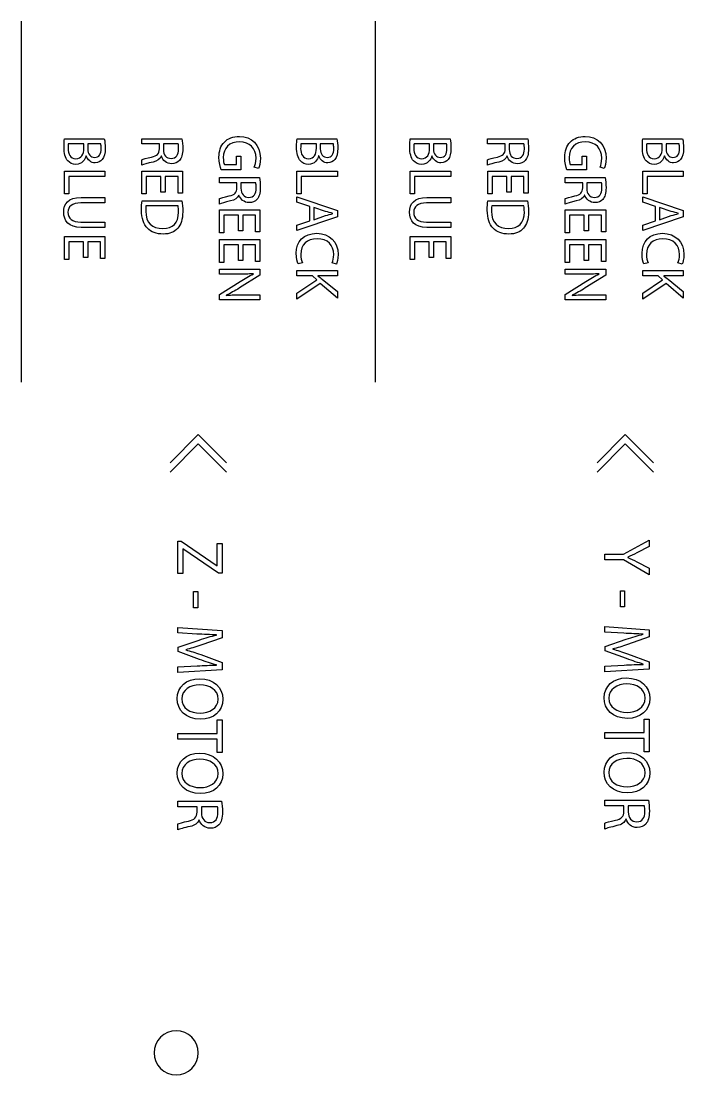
# Model space of a CAD drawing. Header units: millimetres. Extents: x -1100 to -75, y -506 to -118.
# Drawn here: x -940.9 to -898.2, y -407.1 to -339.1 of the extents above; entities that cross this region are included whole.
import ezdxf

# ---------------------------------------------------------------- set-up
doc = ezdxf.new("R2010")
doc.units = ezdxf.units.MM
doc.layers.add('CUTS', color=1, linetype='Continuous', true_color=0xff0000)
doc.layers.add('TEXT', color=5, linetype='Continuous', true_color=0x0000ff)

msp = doc.modelspace()

# ---------------------------------------------------------------- linework, layer by layer
at = {"layer": 'CUTS', "color": 1, "lineweight": 25, "true_color": 0xff0000}
for points in [[(-930.919, -404.204), (-931.706, -404.204), (-932.344, -404.842), (-932.344, -405.63)], [(-929.495, -405.63), (-929.495, -404.842), (-930.133, -404.204), (-930.919, -404.204)], [(-932.344, -405.63), (-932.344, -406.417), (-931.706, -407.054), (-930.919, -407.054)], [(-930.919, -407.054), (-930.133, -407.054), (-929.495, -406.417), (-929.495, -405.63)]]:
    msp.add_open_spline(points, degree=3, dxfattribs=at)
at = {"layer": 'TEXT', "color": 5, "lineweight": 25, "true_color": 0x0000ff}
for points in [[(-940.925, -339.106), (-940.925, -362.39)], [(-918.098, -339.106), (-918.098, -362.39)], [(-938.125, -346.693), (-935.556, -346.693), (-935.556, -346.693)], [(-936.879, -347.31), (-936.879, -347.031), (-937.877, -347.031), (-937.877, -347.031)], [(-936.627, -347.031), (-936.627, -347.337)], [(-935.781, -347.031), (-936.627, -347.031), (-936.627, -347.031)], [(-932, -347.349), (-932, -347.031), (-933.133, -347.031), (-933.133, -346.693), (-930.552, -346.693), (-930.552, -346.693)], [(-931.744, -347.031), (-931.744, -347.376)], [(-930.789, -347.031), (-931.744, -347.031), (-931.744, -347.031)], [(-923.125, -346.693), (-920.556, -346.693), (-920.556, -346.693)], [(-921.879, -347.31), (-921.879, -347.031), (-922.877, -347.031), (-922.877, -347.031)], [(-921.627, -347.031), (-921.627, -347.337)], [(-920.781, -347.031), (-921.627, -347.031), (-921.627, -347.031)], [(-915.825, -346.693), (-913.255, -346.693), (-913.255, -346.693)], [(-914.579, -347.31), (-914.579, -347.031), (-915.576, -347.031), (-915.576, -347.031)], [(-914.327, -347.031), (-914.327, -347.337)], [(-913.481, -347.031), (-914.327, -347.031), (-914.327, -347.031)], [(-909.699, -347.349), (-909.699, -347.031), (-910.833, -347.031), (-910.833, -346.693), (-908.252, -346.693), (-908.252, -346.693)], [(-909.443, -347.031), (-909.443, -347.376)], [(-908.489, -347.031), (-909.443, -347.031), (-909.443, -347.031)], [(-900.825, -346.693), (-898.256, -346.693), (-898.256, -346.693)], [(-899.579, -347.31), (-899.579, -347.031), (-900.576, -347.031), (-900.576, -347.031)], [(-899.327, -347.031), (-899.327, -347.337)], [(-898.48, -347.031), (-899.327, -347.031), (-899.327, -347.031)], [(-936.724, -347.803), (-936.736, -347.803)], [(-931.875, -347.815), (-931.887, -347.815)], [(-927.811, -348.354), (-927.031, -348.354), (-927.031, -347.827), (-926.759, -347.827), (-926.759, -348.688), (-928.016, -348.688), (-928.016, -348.688)], [(-921.724, -347.803), (-921.736, -347.803)], [(-914.424, -347.803), (-914.435, -347.803)], [(-909.575, -347.815), (-909.587, -347.815)], [(-905.511, -348.354), (-904.731, -348.354), (-904.731, -347.827), (-904.459, -347.827), (-904.459, -348.688), (-905.716, -348.688), (-905.716, -348.688)], [(-899.424, -347.803), (-899.435, -347.803)], [(-933.133, -348.397), (-933.133, -348.048)], [(-925.61, -348.61), (-925.886, -348.525)], [(-910.833, -348.397), (-910.833, -348.048)], [(-903.31, -348.61), (-903.585, -348.525)], [(-935.517, -348.792), (-935.517, -349.134), (-937.85, -349.134), (-937.85, -350.252), (-938.133, -350.252), (-938.133, -348.792), (-935.517, -348.792), (-935.517, -348.792)], [(-931.907, -350.132), (-931.907, -349.118), (-932.85, -349.118), (-932.85, -350.252), (-933.133, -350.252), (-933.133, -348.777), (-930.517, -348.777), (-930.517, -350.194), (-930.801, -350.194), (-930.801, -349.118), (-931.627, -349.118), (-931.627, -350.132), (-931.907, -350.132), (-931.907, -350.132)], [(-926.999, -349.856), (-926.999, -349.538), (-928.133, -349.538), (-928.133, -349.2), (-925.552, -349.2), (-925.552, -349.2)], [(-920.517, -348.792), (-920.517, -349.134), (-922.85, -349.134), (-922.85, -350.252), (-923.133, -350.252), (-923.133, -348.792), (-920.517, -348.792), (-920.517, -348.792)], [(-913.217, -348.792), (-913.217, -349.134), (-915.549, -349.134), (-915.549, -350.252), (-915.833, -350.252), (-915.833, -348.792), (-913.217, -348.792), (-913.217, -348.792)], [(-909.606, -350.132), (-909.606, -349.118), (-910.549, -349.118), (-910.549, -350.252), (-910.832, -350.252), (-910.832, -348.777), (-908.216, -348.777), (-908.216, -350.194), (-908.5, -350.194), (-908.5, -349.118), (-909.327, -349.118), (-909.327, -350.132), (-909.606, -350.132), (-909.606, -350.132)], [(-904.699, -349.856), (-904.699, -349.538), (-905.832, -349.538), (-905.832, -349.2), (-903.251, -349.2), (-903.251, -349.2)], [(-898.217, -348.792), (-898.217, -349.134), (-900.549, -349.134), (-900.549, -350.252), (-900.833, -350.252), (-900.833, -348.792), (-898.217, -348.792), (-898.217, -348.792)], [(-926.744, -349.538), (-926.744, -349.883)], [(-925.789, -349.538), (-926.744, -349.538), (-926.744, -349.538)], [(-904.443, -349.538), (-904.443, -349.883)], [(-903.488, -349.538), (-904.443, -349.538), (-904.443, -349.538)], [(-937.058, -350.484), (-935.517, -350.484), (-935.517, -350.826), (-935.517, -350.826)], [(-928.133, -350.904), (-928.133, -350.555)], [(-926.876, -350.322), (-926.887, -350.322)], [(-922.31, -351.051), (-923.133, -350.779), (-923.133, -350.43), (-920.517, -351.323), (-920.517, -351.726), (-923.133, -352.619), (-923.133, -352.258), (-922.31, -351.978), (-922.31, -351.051), (-922.31, -351.051)], [(-914.757, -350.484), (-913.217, -350.484), (-913.217, -350.826), (-913.217, -350.826)], [(-905.832, -350.904), (-905.832, -350.555)], [(-904.575, -350.322), (-904.587, -350.322)], [(-900.01, -351.051), (-900.833, -350.779), (-900.833, -350.43), (-898.217, -351.323), (-898.217, -351.726), (-900.833, -352.619), (-900.833, -352.258), (-900.01, -351.978), (-900.01, -351.051), (-900.01, -351.051)], [(-935.517, -350.826), (-937.069, -350.826)], [(-933.125, -350.69), (-930.556, -350.69), (-930.556, -350.69)], [(-930.801, -351.028), (-932.869, -351.028), (-932.869, -351.028)], [(-926.906, -352.638), (-926.906, -351.625), (-927.85, -351.625), (-927.85, -352.758), (-928.132, -352.758), (-928.132, -351.284), (-925.517, -351.284), (-925.517, -352.701), (-925.8, -352.701), (-925.8, -351.625), (-926.627, -351.625), (-926.627, -352.638), (-926.906, -352.638), (-926.906, -352.638)], [(-921.29, -351.377), (-922.046, -351.121), (-922.046, -351.912), (-922.046, -351.912)], [(-913.217, -350.826), (-914.769, -350.826)], [(-910.824, -350.69), (-908.256, -350.69), (-908.256, -350.69)], [(-908.5, -351.028), (-910.569, -351.028), (-910.569, -351.028)], [(-904.606, -352.638), (-904.606, -351.625), (-905.549, -351.625), (-905.549, -352.758), (-905.832, -352.758), (-905.832, -351.284), (-903.216, -351.284), (-903.216, -352.701), (-903.5, -352.701), (-903.5, -351.625), (-904.327, -351.625), (-904.327, -352.638), (-904.606, -352.638), (-904.606, -352.638)], [(-898.989, -351.377), (-899.746, -351.121), (-899.746, -351.912), (-899.746, -351.912)], [(-922.046, -351.912), (-921.294, -351.652)], [(-920.816, -351.517), (-920.816, -351.509)], [(-899.746, -351.912), (-898.993, -351.652)], [(-898.515, -351.517), (-898.515, -351.509)], [(-937.069, -352.072), (-935.517, -352.072), (-935.517, -352.413), (-937.046, -352.413)], [(-914.769, -352.072), (-913.217, -352.072), (-913.217, -352.413), (-914.746, -352.413)], [(-936.906, -354.35), (-936.906, -353.337), (-937.85, -353.337), (-937.85, -354.47), (-938.133, -354.47), (-938.133, -352.995), (-935.517, -352.995), (-935.517, -354.412), (-935.8, -354.412), (-935.8, -353.337), (-936.627, -353.337), (-936.627, -354.35), (-936.906, -354.35), (-936.906, -354.35)], [(-926.906, -354.548), (-926.906, -353.534), (-927.85, -353.534), (-927.85, -354.668), (-928.132, -354.668), (-928.132, -353.193), (-925.517, -353.193), (-925.517, -354.609), (-925.8, -354.609), (-925.8, -353.534), (-926.627, -353.534), (-926.627, -354.548), (-926.906, -354.548), (-926.906, -354.548)], [(-914.606, -354.35), (-914.606, -353.337), (-915.549, -353.337), (-915.549, -354.47), (-915.833, -354.47), (-915.833, -352.995), (-913.217, -352.995), (-913.217, -354.412), (-913.5, -354.412), (-913.5, -353.337), (-914.327, -353.337), (-914.327, -354.35), (-914.606, -354.35), (-914.606, -354.35)], [(-904.606, -354.548), (-904.606, -353.534), (-905.549, -353.534), (-905.549, -354.668), (-905.832, -354.668), (-905.832, -353.193), (-903.216, -353.193), (-903.216, -354.609), (-903.5, -354.609), (-903.5, -353.534), (-904.327, -353.534), (-904.327, -354.548), (-904.606, -354.548), (-904.606, -354.548)], [(-928.133, -355.106), (-925.517, -355.106), (-925.517, -355.479), (-926.841, -356.313)], [(-927.015, -355.424), (-928.132, -355.424), (-928.132, -355.106), (-928.133, -355.106)], [(-921.499, -355.75), (-920.517, -356.55), (-920.517, -356.969), (-921.627, -356.022), (-923.133, -357.043), (-923.133, -356.643), (-921.848, -355.786), (-922.136, -355.533), (-923.133, -355.533), (-923.133, -355.195), (-920.517, -355.195), (-920.517, -355.195)], [(-922.78, -354.703), (-923.051, -354.769), (-923.051, -354.769)], [(-920.517, -355.195), (-920.517, -355.533), (-921.779, -355.533), (-921.779, -355.545)], [(-920.591, -354.777), (-920.867, -354.691)], [(-905.832, -355.106), (-903.216, -355.106), (-903.216, -355.479), (-904.54, -356.313)], [(-904.715, -355.424), (-905.832, -355.424), (-905.832, -355.106), (-905.832, -355.106)], [(-899.199, -355.75), (-898.217, -356.55), (-898.217, -356.969), (-899.327, -356.022), (-900.833, -357.043), (-900.833, -356.643), (-899.548, -355.786), (-899.835, -355.533), (-900.833, -355.533), (-900.833, -355.195), (-898.217, -355.195), (-898.217, -355.195)], [(-900.479, -354.703), (-900.751, -354.769), (-900.751, -354.769)], [(-898.217, -355.195), (-898.217, -355.533), (-899.478, -355.533), (-899.478, -355.545)], [(-898.291, -354.777), (-898.566, -354.691)], [(-926.612, -356.752), (-925.517, -356.752), (-925.517, -357.07), (-928.133, -357.07), (-928.133, -356.728), (-926.805, -355.898)], [(-925.932, -355.413), (-925.936, -355.401)], [(-904.311, -356.752), (-903.216, -356.752), (-903.216, -357.07), (-905.832, -357.07), (-905.832, -356.728), (-904.505, -355.898)], [(-903.632, -355.413), (-903.636, -355.401)], [(-927.69, -356.779), (-927.687, -356.79)], [(-905.39, -356.779), (-905.386, -356.79)], [(-931.311, -367.583), (-929.495, -365.766), (-927.678, -367.583)], [(-903.777, -367.583), (-901.96, -365.766), (-900.144, -367.583)], [(-931.311, -368.183), (-929.495, -366.367), (-927.678, -368.183)], [(-903.777, -368.183), (-901.96, -366.367), (-900.144, -368.183)], [(-930.596, -372.646), (-928.281, -374.224), (-928.269, -374.224), (-928.269, -372.781), (-927.96, -372.781), (-927.96, -374.706), (-928.184, -374.706), (-930.49, -373.132), (-930.502, -373.132), (-930.502, -374.728), (-930.811, -374.728), (-930.811, -372.646), (-930.596, -372.646), (-930.596, -372.646)], [(-903.277, -373.475), (-902.067, -373.475), (-900.425, -372.57), (-900.425, -372.993), (-901.212, -373.395)], [(-901.212, -373.974), (-900.425, -374.385), (-900.425, -374.8), (-902.062, -373.847), (-903.276, -373.847), (-903.276, -373.475), (-903.277, -373.475)], [(-901.8, -373.678), (-901.8, -373.687)], [(-929.534, -375.884), (-929.534, -376.929), (-929.805, -376.929), (-929.805, -375.884), (-929.534, -375.884), (-929.534, -375.884)], [(-901.999, -375.834), (-901.999, -376.879), (-902.27, -376.879), (-902.27, -375.834), (-901.999, -375.834), (-901.999, -375.834)], [(-929.588, -378.627), (-930.811, -378.551), (-930.811, -378.2), (-927.959, -378.399), (-927.959, -378.868), (-929.339, -379.355)], [(-902.054, -378.576), (-903.277, -378.5), (-903.277, -378.149), (-900.425, -378.348), (-900.425, -378.818), (-901.805, -379.304)], [(-929.411, -380.264), (-930.795, -379.761), (-930.795, -379.482), (-929.436, -379.016)], [(-928.328, -378.69), (-928.328, -378.682)], [(-901.877, -380.214), (-903.26, -379.71), (-903.26, -379.431), (-901.902, -378.966)], [(-900.793, -378.64), (-900.793, -378.631)], [(-930.299, -379.643), (-930.299, -379.651)], [(-902.765, -379.592), (-902.765, -379.6)], [(-929.339, -379.955), (-927.959, -380.463), (-927.959, -380.933), (-930.811, -381.111), (-930.811, -380.747), (-929.559, -380.679), (-929.559, -380.679)], [(-901.805, -379.905), (-900.425, -380.413), (-900.425, -380.882), (-903.277, -381.06), (-903.277, -380.696), (-902.025, -380.629), (-902.025, -380.629)], [(-928.328, -380.632), (-928.328, -380.624)], [(-900.793, -380.582), (-900.793, -380.573)], [(-928.273, -385.032), (-928.273, -384.165), (-927.96, -384.165), (-927.96, -386.276), (-928.273, -386.276), (-928.273, -385.404), (-930.811, -385.404), (-930.811, -385.032), (-928.273, -385.032), (-928.273, -385.032)], [(-900.738, -384.981), (-900.738, -384.114), (-900.425, -384.114), (-900.425, -386.225), (-900.738, -386.225), (-900.738, -385.353), (-903.277, -385.353), (-903.277, -384.981), (-900.738, -384.981), (-900.738, -384.981)], [(-929.576, -390.112), (-929.576, -389.765), (-930.811, -389.765), (-930.811, -389.397), (-927.998, -389.397), (-927.998, -389.397)], [(-929.297, -389.765), (-929.297, -390.142)], [(-928.256, -389.765), (-929.297, -389.765), (-929.297, -389.765)], [(-902.041, -390.061), (-902.041, -389.714), (-903.276, -389.714), (-903.276, -389.346), (-900.463, -389.346), (-900.463, -389.346)], [(-901.762, -389.714), (-901.762, -390.091)], [(-900.721, -389.714), (-901.762, -389.714), (-901.762, -389.714)], [(-929.441, -390.62), (-929.454, -390.62)], [(-901.906, -390.569), (-901.919, -390.569)], [(-930.811, -391.254), (-930.811, -390.874)], [(-903.276, -391.203), (-903.276, -390.823)]]:
    msp.add_lwpolyline(points, dxfattribs=at)
for points in [[(-938.156, -347.217), (-938.156, -346.984), (-938.141, -346.806), (-938.125, -346.693)], [(-937.877, -347.031), (-937.889, -347.101), (-937.892, -347.194), (-937.892, -347.314)], [(-935.758, -347.33), (-935.758, -347.174), (-935.769, -347.085), (-935.781, -347.031)], [(-935.556, -346.693), (-935.521, -346.841), (-935.498, -347.077), (-935.498, -347.31)], [(-930.762, -347.364), (-930.762, -347.201), (-930.773, -347.089), (-930.789, -347.031)], [(-930.552, -346.693), (-930.521, -346.864), (-930.497, -347.113), (-930.497, -347.341)], [(-928.16, -347.881), (-928.16, -347.485), (-928.059, -347.159), (-927.815, -346.903)], [(-926.825, -346.895), (-927.489, -346.895), (-927.881, -347.291), (-927.881, -347.904)], [(-927.815, -346.903), (-927.597, -346.678), (-927.248, -346.538), (-926.841, -346.538)], [(-926.841, -346.538), (-926.06, -346.538), (-925.49, -347.077), (-925.49, -347.955)], [(-925.773, -347.947), (-925.773, -347.31), (-926.169, -346.895), (-926.825, -346.895)], [(-923.157, -347.217), (-923.157, -346.984), (-923.141, -346.806), (-923.125, -346.693)], [(-922.877, -347.031), (-922.888, -347.101), (-922.893, -347.194), (-922.893, -347.314)], [(-920.758, -347.33), (-920.758, -347.174), (-920.769, -347.085), (-920.781, -347.031)], [(-920.556, -346.693), (-920.521, -346.841), (-920.498, -347.077), (-920.498, -347.31)], [(-915.856, -347.217), (-915.856, -346.984), (-915.841, -346.806), (-915.825, -346.693)], [(-915.576, -347.031), (-915.588, -347.101), (-915.592, -347.194), (-915.592, -347.314)], [(-913.457, -347.33), (-913.457, -347.174), (-913.469, -347.085), (-913.481, -347.031)], [(-913.255, -346.693), (-913.221, -346.841), (-913.197, -347.077), (-913.197, -347.31)], [(-908.462, -347.364), (-908.462, -347.201), (-908.473, -347.089), (-908.489, -347.031)], [(-908.252, -346.693), (-908.221, -346.864), (-908.198, -347.113), (-908.198, -347.341)], [(-905.86, -347.881), (-905.86, -347.485), (-905.759, -347.159), (-905.514, -346.903)], [(-904.525, -346.895), (-905.189, -346.895), (-905.581, -347.291), (-905.581, -347.904)], [(-905.514, -346.903), (-905.297, -346.678), (-904.948, -346.538), (-904.54, -346.538)], [(-904.54, -346.538), (-903.76, -346.538), (-903.19, -347.077), (-903.19, -347.955)], [(-903.473, -347.947), (-903.473, -347.31), (-903.869, -346.895), (-904.525, -346.895)], [(-900.856, -347.217), (-900.856, -346.984), (-900.841, -346.806), (-900.825, -346.693)], [(-900.576, -347.031), (-900.588, -347.101), (-900.592, -347.194), (-900.592, -347.314)], [(-898.457, -347.33), (-898.457, -347.174), (-898.469, -347.085), (-898.48, -347.031)], [(-898.256, -346.693), (-898.22, -346.841), (-898.198, -347.077), (-898.198, -347.31)], [(-937.912, -348.118), (-938.079, -347.939), (-938.156, -347.644), (-938.156, -347.217)], [(-937.892, -347.314), (-937.892, -347.664), (-937.764, -347.986), (-937.384, -347.986)], [(-936.736, -347.803), (-936.794, -348.052), (-937, -348.343), (-937.388, -348.343)], [(-937.384, -347.986), (-937.031, -347.986), (-936.879, -347.679), (-936.879, -347.31)], [(-936.15, -348.245), (-936.406, -348.245), (-936.627, -348.075), (-936.724, -347.803)], [(-936.627, -347.337), (-936.627, -347.69), (-936.437, -347.9), (-936.185, -347.9)], [(-936.185, -347.9), (-935.882, -347.9), (-935.758, -347.671), (-935.758, -347.33)], [(-935.498, -347.31), (-935.498, -347.648), (-935.556, -347.865), (-935.688, -348.024)], [(-933.133, -348.048), (-933.055, -348.005), (-932.834, -347.947), (-932.508, -347.877)], [(-932.508, -347.877), (-932.147, -347.799), (-932.011, -347.656), (-932, -347.349)], [(-931.887, -347.815), (-931.957, -348.013), (-932.143, -348.133), (-932.415, -348.195)], [(-931.212, -348.304), (-931.553, -348.304), (-931.782, -348.087), (-931.875, -347.815)], [(-931.744, -347.376), (-931.744, -347.737), (-931.545, -347.966), (-931.247, -347.966)], [(-931.247, -347.966), (-930.909, -347.966), (-930.762, -347.722), (-930.762, -347.364)], [(-930.497, -347.341), (-930.497, -347.702), (-930.567, -347.939), (-930.711, -348.098)], [(-928.016, -348.688), (-928.075, -348.537), (-928.16, -348.234), (-928.16, -347.881)], [(-922.912, -348.118), (-923.079, -347.939), (-923.157, -347.644), (-923.157, -347.217)], [(-922.893, -347.314), (-922.893, -347.664), (-922.765, -347.986), (-922.384, -347.986)], [(-921.736, -347.803), (-921.794, -348.052), (-922, -348.343), (-922.388, -348.343)], [(-922.384, -347.986), (-922.031, -347.986), (-921.879, -347.679), (-921.879, -347.31)], [(-921.15, -348.245), (-921.406, -348.245), (-921.627, -348.075), (-921.724, -347.803)], [(-921.627, -347.337), (-921.627, -347.69), (-921.437, -347.9), (-921.185, -347.9)], [(-921.185, -347.9), (-920.882, -347.9), (-920.758, -347.671), (-920.758, -347.33)], [(-920.498, -347.31), (-920.498, -347.648), (-920.556, -347.865), (-920.688, -348.024)], [(-915.611, -348.118), (-915.778, -347.939), (-915.856, -347.644), (-915.856, -347.217)], [(-915.592, -347.314), (-915.592, -347.664), (-915.464, -347.986), (-915.084, -347.986)], [(-914.435, -347.803), (-914.493, -348.052), (-914.699, -348.343), (-915.087, -348.343)], [(-915.084, -347.986), (-914.73, -347.986), (-914.579, -347.679), (-914.579, -347.31)], [(-913.849, -348.245), (-914.106, -348.245), (-914.327, -348.075), (-914.424, -347.803)], [(-914.327, -347.337), (-914.327, -347.69), (-914.137, -347.9), (-913.884, -347.9)], [(-913.884, -347.9), (-913.582, -347.9), (-913.457, -347.671), (-913.457, -347.33)], [(-913.197, -347.31), (-913.197, -347.648), (-913.255, -347.865), (-913.388, -348.024)], [(-910.833, -348.048), (-910.755, -348.005), (-910.534, -347.947), (-910.208, -347.877)], [(-910.208, -347.877), (-909.847, -347.799), (-909.711, -347.656), (-909.699, -347.349)], [(-909.587, -347.815), (-909.657, -348.013), (-909.843, -348.133), (-910.115, -348.195)], [(-908.912, -348.304), (-909.253, -348.304), (-909.482, -348.087), (-909.575, -347.815)], [(-909.443, -347.376), (-909.443, -347.737), (-909.245, -347.966), (-908.947, -347.966)], [(-908.947, -347.966), (-908.609, -347.966), (-908.462, -347.722), (-908.462, -347.364)], [(-908.198, -347.341), (-908.198, -347.702), (-908.267, -347.939), (-908.411, -348.098)], [(-905.716, -348.688), (-905.774, -348.537), (-905.86, -348.234), (-905.86, -347.881)], [(-900.612, -348.118), (-900.778, -347.939), (-900.856, -347.644), (-900.856, -347.217)], [(-900.592, -347.314), (-900.592, -347.664), (-900.464, -347.986), (-900.084, -347.986)], [(-899.435, -347.803), (-899.494, -348.052), (-899.699, -348.343), (-900.088, -348.343)], [(-900.084, -347.986), (-899.731, -347.986), (-899.579, -347.679), (-899.579, -347.31)], [(-898.849, -348.245), (-899.106, -348.245), (-899.327, -348.075), (-899.424, -347.803)], [(-899.327, -347.337), (-899.327, -347.69), (-899.137, -347.9), (-898.884, -347.9)], [(-898.884, -347.9), (-898.582, -347.9), (-898.457, -347.671), (-898.457, -347.33)], [(-898.198, -347.31), (-898.198, -347.648), (-898.256, -347.865), (-898.388, -348.024)], [(-937.388, -348.343), (-937.613, -348.343), (-937.788, -348.253), (-937.912, -348.118)], [(-935.688, -348.024), (-935.789, -348.16), (-935.944, -348.245), (-936.15, -348.245)], [(-932.415, -348.195), (-932.78, -348.281), (-933.032, -348.343), (-933.133, -348.397)], [(-930.711, -348.098), (-930.827, -348.226), (-931.006, -348.304), (-931.212, -348.304)], [(-927.881, -347.904), (-927.881, -348.125), (-927.85, -348.277), (-927.811, -348.354)], [(-925.886, -348.525), (-925.82, -348.385), (-925.773, -348.211), (-925.773, -347.947)], [(-925.49, -347.955), (-925.49, -348.257), (-925.556, -348.498), (-925.61, -348.61)], [(-922.388, -348.343), (-922.613, -348.343), (-922.788, -348.253), (-922.912, -348.118)], [(-920.688, -348.024), (-920.789, -348.16), (-920.944, -348.245), (-921.15, -348.245)], [(-915.087, -348.343), (-915.313, -348.343), (-915.487, -348.253), (-915.611, -348.118)], [(-913.388, -348.024), (-913.489, -348.16), (-913.644, -348.245), (-913.849, -348.245)], [(-910.115, -348.195), (-910.479, -348.281), (-910.732, -348.343), (-910.833, -348.397)], [(-908.411, -348.098), (-908.527, -348.226), (-908.706, -348.304), (-908.912, -348.304)], [(-905.581, -347.904), (-905.581, -348.125), (-905.55, -348.277), (-905.511, -348.354)], [(-903.585, -348.525), (-903.52, -348.385), (-903.473, -348.211), (-903.473, -347.947)], [(-903.19, -347.955), (-903.19, -348.257), (-903.256, -348.498), (-903.31, -348.61)], [(-900.088, -348.343), (-900.313, -348.343), (-900.487, -348.253), (-900.612, -348.118)], [(-898.388, -348.024), (-898.489, -348.16), (-898.644, -348.245), (-898.849, -348.245)], [(-925.552, -349.2), (-925.521, -349.371), (-925.498, -349.619), (-925.498, -349.848)], [(-903.251, -349.2), (-903.22, -349.371), (-903.197, -349.619), (-903.197, -349.848)], [(-927.508, -350.384), (-927.147, -350.306), (-927.011, -350.163), (-926.999, -349.856)], [(-926.744, -349.883), (-926.744, -350.244), (-926.545, -350.473), (-926.247, -350.473)], [(-926.247, -350.473), (-925.909, -350.473), (-925.762, -350.229), (-925.762, -349.872)], [(-925.762, -349.872), (-925.762, -349.709), (-925.773, -349.596), (-925.789, -349.538)], [(-925.498, -349.848), (-925.498, -350.209), (-925.567, -350.446), (-925.711, -350.605)], [(-905.208, -350.384), (-904.847, -350.306), (-904.711, -350.163), (-904.699, -349.856)], [(-904.443, -349.883), (-904.443, -350.244), (-904.245, -350.473), (-903.946, -350.473)], [(-903.946, -350.473), (-903.609, -350.473), (-903.461, -350.229), (-903.461, -349.872)], [(-903.461, -349.872), (-903.461, -349.709), (-903.473, -349.596), (-903.488, -349.538)], [(-903.197, -349.848), (-903.197, -350.209), (-903.267, -350.446), (-903.411, -350.605)], [(-938.176, -351.423), (-938.176, -350.888), (-937.873, -350.484), (-937.058, -350.484)], [(-928.133, -350.555), (-928.056, -350.512), (-927.834, -350.454), (-927.508, -350.384)], [(-926.887, -350.322), (-926.957, -350.52), (-927.143, -350.64), (-927.415, -350.702)], [(-926.212, -350.811), (-926.553, -350.811), (-926.782, -350.594), (-926.876, -350.322)], [(-925.711, -350.605), (-925.827, -350.733), (-926.006, -350.811), (-926.212, -350.811)], [(-915.875, -351.423), (-915.875, -350.888), (-915.573, -350.484), (-914.757, -350.484)], [(-905.832, -350.555), (-905.755, -350.512), (-905.534, -350.454), (-905.208, -350.384)], [(-904.587, -350.322), (-904.657, -350.52), (-904.843, -350.64), (-905.114, -350.702)], [(-903.911, -350.811), (-904.253, -350.811), (-904.482, -350.594), (-904.575, -350.322)], [(-903.411, -350.605), (-903.527, -350.733), (-903.705, -350.811), (-903.911, -350.811)], [(-937.069, -350.826), (-937.652, -350.826), (-937.9, -351.086), (-937.9, -351.435)], [(-933.157, -351.303), (-933.157, -351.059), (-933.145, -350.861), (-933.125, -350.69)], [(-932.869, -351.028), (-932.881, -351.113), (-932.885, -351.238), (-932.885, -351.369)], [(-930.766, -351.423), (-930.766, -351.249), (-930.781, -351.117), (-930.801, -351.028)], [(-930.556, -350.69), (-930.521, -350.896), (-930.498, -351.141), (-930.498, -351.408)], [(-927.415, -350.702), (-927.78, -350.788), (-928.032, -350.849), (-928.133, -350.904)], [(-914.769, -350.826), (-915.351, -350.826), (-915.6, -351.086), (-915.6, -351.435)], [(-910.856, -351.303), (-910.856, -351.059), (-910.844, -350.861), (-910.824, -350.69)], [(-910.569, -351.028), (-910.58, -351.113), (-910.584, -351.238), (-910.584, -351.369)], [(-908.465, -351.423), (-908.465, -351.249), (-908.481, -351.117), (-908.5, -351.028)], [(-908.256, -350.69), (-908.221, -350.896), (-908.198, -351.141), (-908.198, -351.408)], [(-905.114, -350.702), (-905.48, -350.788), (-905.731, -350.849), (-905.832, -350.904)], [(-937.046, -352.413), (-937.85, -352.413), (-938.176, -351.99), (-938.176, -351.423)], [(-937.9, -351.435), (-937.9, -351.819), (-937.644, -352.072), (-937.069, -352.072)], [(-932.78, -352.464), (-933.025, -352.215), (-933.157, -351.812), (-933.157, -351.303)], [(-932.885, -351.369), (-932.885, -352.095), (-932.481, -352.483), (-931.775, -352.483)], [(-931.775, -352.483), (-931.158, -352.487), (-930.766, -352.138), (-930.766, -351.423)], [(-930.498, -351.408), (-930.498, -351.893), (-930.615, -352.238), (-930.824, -352.468)], [(-921.294, -351.652), (-921.123, -351.594), (-920.968, -351.555), (-920.816, -351.517)], [(-920.816, -351.509), (-920.968, -351.47), (-921.131, -351.431), (-921.29, -351.377)], [(-914.746, -352.413), (-915.549, -352.413), (-915.875, -351.99), (-915.875, -351.423)], [(-915.6, -351.435), (-915.6, -351.819), (-915.344, -352.072), (-914.769, -352.072)], [(-910.479, -352.464), (-910.724, -352.215), (-910.856, -351.812), (-910.856, -351.303)], [(-910.584, -351.369), (-910.584, -352.095), (-910.18, -352.483), (-909.474, -352.483)], [(-909.474, -352.483), (-908.857, -352.487), (-908.465, -352.138), (-908.465, -351.423)], [(-908.198, -351.408), (-908.198, -351.893), (-908.314, -352.238), (-908.523, -352.468)], [(-898.993, -351.652), (-898.822, -351.594), (-898.667, -351.555), (-898.515, -351.517)], [(-898.515, -351.509), (-898.667, -351.47), (-898.83, -351.431), (-898.989, -351.377)], [(-931.763, -352.84), (-932.19, -352.84), (-932.539, -352.704), (-932.78, -352.464)], [(-930.824, -352.468), (-931.037, -352.704), (-931.34, -352.84), (-931.763, -352.84)], [(-909.463, -352.84), (-909.889, -352.84), (-910.239, -352.704), (-910.479, -352.464)], [(-908.523, -352.468), (-908.737, -352.704), (-909.039, -352.84), (-909.463, -352.84)], [(-923.176, -354.078), (-923.176, -353.34), (-922.71, -352.789), (-921.848, -352.789)], [(-921.837, -353.146), (-922.481, -353.146), (-922.888, -353.515), (-922.888, -354.148)], [(-921.848, -352.789), (-921.026, -352.789), (-920.474, -353.345), (-920.474, -354.156)], [(-920.758, -354.167), (-920.758, -353.554), (-921.15, -353.146), (-921.837, -353.146)], [(-900.875, -354.078), (-900.875, -353.34), (-900.409, -352.789), (-899.548, -352.789)], [(-899.536, -353.146), (-900.18, -353.146), (-900.588, -353.515), (-900.588, -354.148)], [(-899.548, -352.789), (-898.725, -352.789), (-898.174, -353.345), (-898.174, -354.156)], [(-898.457, -354.167), (-898.457, -353.554), (-898.849, -353.146), (-899.536, -353.146)], [(-923.051, -354.769), (-923.114, -354.649), (-923.176, -354.396), (-923.176, -354.078)], [(-922.888, -354.148), (-922.888, -354.358), (-922.846, -354.567), (-922.78, -354.703)], [(-920.867, -354.691), (-920.805, -354.567), (-920.758, -354.385), (-920.758, -354.167)], [(-920.474, -354.156), (-920.474, -354.477), (-920.545, -354.687), (-920.591, -354.777)], [(-900.751, -354.769), (-900.813, -354.649), (-900.875, -354.396), (-900.875, -354.078)], [(-900.588, -354.148), (-900.588, -354.358), (-900.545, -354.567), (-900.479, -354.703)], [(-898.566, -354.691), (-898.504, -354.567), (-898.457, -354.385), (-898.457, -354.167)], [(-898.174, -354.156), (-898.174, -354.477), (-898.244, -354.687), (-898.291, -354.777)], [(-925.936, -355.401), (-926.266, -355.42), (-926.58, -355.424), (-927.015, -355.424)], [(-926.805, -355.898), (-926.514, -355.715), (-926.215, -355.541), (-925.932, -355.413)], [(-921.779, -355.545), (-921.678, -355.614), (-921.585, -355.684), (-921.499, -355.75)], [(-903.636, -355.401), (-903.965, -355.42), (-904.28, -355.424), (-904.715, -355.424)], [(-904.505, -355.898), (-904.214, -355.715), (-903.915, -355.541), (-903.632, -355.413)], [(-899.478, -355.545), (-899.377, -355.614), (-899.284, -355.684), (-899.199, -355.75)], [(-926.841, -356.313), (-927.147, -356.503), (-927.422, -356.658), (-927.69, -356.779)], [(-904.54, -356.313), (-904.847, -356.503), (-905.122, -356.658), (-905.39, -356.779)], [(-927.687, -356.79), (-927.337, -356.759), (-927.019, -356.752), (-926.612, -356.752)], [(-905.386, -356.79), (-905.037, -356.759), (-904.719, -356.752), (-904.311, -356.752)], [(-901.212, -373.395), (-901.428, -373.5), (-901.601, -373.589), (-901.8, -373.678)], [(-901.8, -373.687), (-901.613, -373.763), (-901.428, -373.864), (-901.212, -373.974)], [(-928.328, -378.682), (-928.683, -378.673), (-929.157, -378.652), (-929.588, -378.627)], [(-929.436, -379.016), (-929.03, -378.881), (-928.666, -378.771), (-928.328, -378.69)], [(-900.793, -378.631), (-901.149, -378.623), (-901.623, -378.601), (-902.054, -378.576)], [(-901.902, -378.966), (-901.496, -378.83), (-901.132, -378.72), (-900.793, -378.64)], [(-929.339, -379.355), (-929.69, -379.473), (-930.003, -379.566), (-930.299, -379.643)], [(-930.299, -379.651), (-930.012, -379.727), (-929.698, -379.829), (-929.339, -379.955)], [(-901.805, -379.304), (-902.156, -379.422), (-902.469, -379.516), (-902.765, -379.592)], [(-902.765, -379.6), (-902.477, -379.676), (-902.164, -379.778), (-901.805, -379.905)], [(-928.328, -380.624), (-928.658, -380.523), (-929.018, -380.408), (-929.411, -380.264)], [(-900.793, -380.573), (-901.123, -380.472), (-901.483, -380.358), (-901.877, -380.214)], [(-929.559, -380.679), (-929.161, -380.658), (-928.679, -380.632), (-928.328, -380.632)], [(-902.025, -380.629), (-901.627, -380.607), (-901.144, -380.582), (-900.793, -380.582)], [(-930.858, -382.792), (-930.858, -382.035), (-930.27, -381.51), (-929.407, -381.51)], [(-929.407, -381.51), (-928.501, -381.51), (-927.909, -382.069), (-927.909, -382.831)], [(-903.323, -382.741), (-903.323, -381.984), (-902.735, -381.459), (-901.872, -381.459)], [(-901.864, -381.848), (-902.477, -381.848), (-903.023, -382.179), (-903.023, -382.762)], [(-901.872, -381.459), (-900.967, -381.459), (-900.375, -382.018), (-900.375, -382.779)], [(-900.675, -382.767), (-900.675, -382.153), (-901.242, -381.848), (-901.864, -381.848)], [(-929.398, -381.9), (-930.012, -381.9), (-930.557, -382.229), (-930.557, -382.814)], [(-928.209, -382.818), (-928.209, -382.204), (-928.777, -381.9), (-929.398, -381.9)], [(-929.356, -384.116), (-930.333, -384.116), (-930.858, -383.52), (-930.858, -382.792)], [(-930.557, -382.814), (-930.557, -383.397), (-930.02, -383.728), (-929.373, -383.728)], [(-929.373, -383.728), (-928.802, -383.728), (-928.209, -383.431), (-928.209, -382.818)], [(-927.909, -382.831), (-927.909, -383.613), (-928.506, -384.116), (-929.356, -384.116)], [(-901.821, -384.066), (-902.799, -384.066), (-903.323, -383.469), (-903.323, -382.741)], [(-903.023, -382.762), (-903.023, -383.347), (-902.486, -383.677), (-901.838, -383.677)], [(-901.838, -383.677), (-901.267, -383.677), (-900.675, -383.38), (-900.675, -382.767)], [(-900.375, -382.779), (-900.375, -383.562), (-900.971, -384.066), (-901.821, -384.066)], [(-930.858, -387.593), (-930.858, -386.835), (-930.27, -386.311), (-929.407, -386.311)], [(-929.407, -386.311), (-928.501, -386.311), (-927.909, -386.869), (-927.909, -387.631)], [(-903.323, -387.542), (-903.323, -386.785), (-902.735, -386.26), (-901.872, -386.26)], [(-901.872, -386.26), (-900.967, -386.26), (-900.375, -386.818), (-900.375, -387.58)], [(-929.398, -386.7), (-930.012, -386.7), (-930.557, -387.03), (-930.557, -387.614)], [(-928.209, -387.618), (-928.209, -387.005), (-928.777, -386.7), (-929.398, -386.7)], [(-901.864, -386.649), (-902.477, -386.649), (-903.023, -386.979), (-903.023, -387.563)], [(-900.675, -387.567), (-900.675, -386.954), (-901.242, -386.649), (-901.864, -386.649)], [(-929.356, -388.917), (-930.333, -388.917), (-930.858, -388.32), (-930.858, -387.593)], [(-930.557, -387.614), (-930.557, -388.198), (-930.02, -388.528), (-929.373, -388.528)], [(-929.373, -388.528), (-928.802, -388.528), (-928.209, -388.232), (-928.209, -387.618)], [(-927.909, -387.631), (-927.909, -388.414), (-928.506, -388.917), (-929.356, -388.917)], [(-901.821, -388.866), (-902.799, -388.866), (-903.323, -388.27), (-903.323, -387.542)], [(-903.023, -387.563), (-903.023, -388.147), (-902.486, -388.477), (-901.838, -388.477)], [(-901.838, -388.477), (-901.267, -388.477), (-900.675, -388.181), (-900.675, -387.567)], [(-900.375, -387.58), (-900.375, -388.363), (-900.971, -388.866), (-901.821, -388.866)], [(-928.226, -390.129), (-928.226, -389.951), (-928.239, -389.828), (-928.256, -389.765)], [(-927.998, -389.397), (-927.964, -389.583), (-927.939, -389.854), (-927.939, -390.103)], [(-900.692, -390.078), (-900.692, -389.9), (-900.704, -389.777), (-900.721, -389.714)], [(-900.463, -389.346), (-900.429, -389.532), (-900.404, -389.803), (-900.404, -390.052)], [(-930.811, -390.874), (-930.727, -390.827), (-930.485, -390.763), (-930.13, -390.687)], [(-930.13, -390.687), (-929.737, -390.603), (-929.589, -390.446), (-929.576, -390.112)], [(-929.454, -390.62), (-929.529, -390.835), (-929.733, -390.967), (-930.029, -391.034)], [(-928.717, -391.153), (-929.09, -391.153), (-929.339, -390.916), (-929.441, -390.62)], [(-929.297, -390.142), (-929.297, -390.535), (-929.081, -390.785), (-928.755, -390.785)], [(-928.755, -390.785), (-928.387, -390.785), (-928.226, -390.518), (-928.226, -390.129)], [(-927.939, -390.103), (-927.939, -390.497), (-928.015, -390.755), (-928.171, -390.929)], [(-903.276, -390.823), (-903.192, -390.776), (-902.951, -390.712), (-902.595, -390.636)], [(-902.595, -390.636), (-902.202, -390.552), (-902.054, -390.395), (-902.041, -390.061)], [(-901.919, -390.569), (-901.995, -390.784), (-902.198, -390.916), (-902.494, -390.983)], [(-901.182, -391.102), (-901.555, -391.102), (-901.804, -390.865), (-901.906, -390.569)], [(-901.762, -390.091), (-901.762, -390.484), (-901.546, -390.734), (-901.22, -390.734)], [(-901.22, -390.734), (-900.853, -390.734), (-900.692, -390.467), (-900.692, -390.078)], [(-900.404, -390.052), (-900.404, -390.446), (-900.48, -390.704), (-900.636, -390.877)], [(-930.029, -391.034), (-930.426, -391.127), (-930.702, -391.195), (-930.811, -391.254)], [(-928.171, -390.929), (-928.298, -391.068), (-928.493, -391.153), (-928.717, -391.153)], [(-902.494, -390.983), (-902.892, -391.076), (-903.167, -391.144), (-903.276, -391.203)], [(-900.636, -390.877), (-900.763, -391.017), (-900.958, -391.102), (-901.182, -391.102)]]:
    msp.add_open_spline(points, degree=3, dxfattribs=at)

doc.saveas('drawing.dxf')
